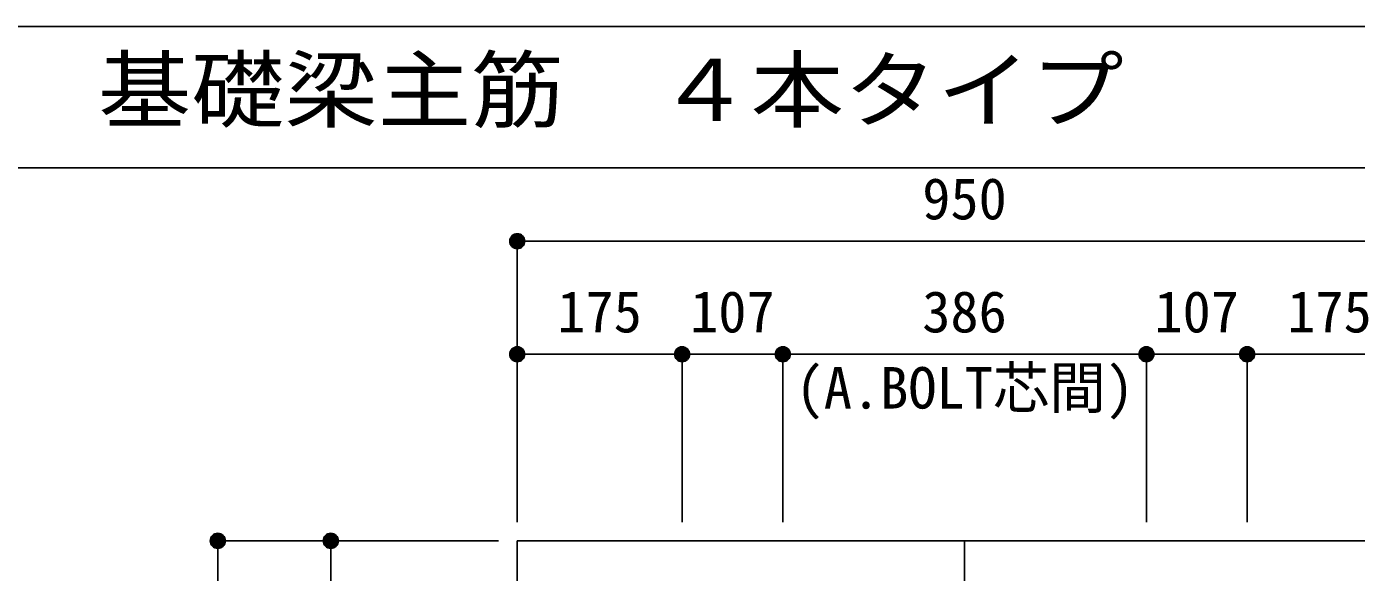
# Model space of a CAD drawing. Units: millimetres at full size, sheet at 1:20. Extents: x -3982 to 3969, y -2797 to 2801.
# Drawn here: x -628 to 784, y 2221 to 2801 of the extents above; entities that cross this region are included whole.
import ezdxf
from ezdxf.enums import TextEntityAlignment as Align

# ---------------------------------------------------------------- set-up
doc = ezdxf.new("R2010")
doc.units = ezdxf.units.MM
doc.header["$LTSCALE"] = 20
doc.header["$PDMODE"] = 32
doc.header["$PDSIZE"] = 10
doc.linetypes.add('CHAIN1', pattern=[8, 5, -1, 1, -1])
for name, color, linetype in [('6-1_躯体線', 2, 'Continuous'), ('6-7_文字', 7, 'Continuous'), ('6-D_寸法', 4, 'Continuous'), ('F-0_枠', 6, 'Continuous')]:
    doc.layers.add(name, color=color, linetype=linetype)
doc.styles.add('ＭＳ ゴシック', font='')
doc.styles.get('ＭＳ ゴシック').set_extended_font_data('MS Gothic')

msp = doc.modelspace()

# ---------------------------------------------------------------- linework, layer by layer
at = {"layer": '6-1_躯体線'}
for p, q in [((-106.71, 2254.95), (-106.71, 1304.95)), ((1243.29, 2254.95), (-106.71, 2254.95))]:
    msp.add_line(p, q, dxfattribs=at)
at = {"layer": '6-D_寸法'}
for p, q in [((-106.71, 2572.98), (-106.71, 2452.98)), ((-106.71, 2572.98), (-106.71, 2452.98)), ((-106.71, 2572.98), (843.29, 2572.98)), ((-106.71, 2452.98), (-106.71, 2274.95)), ((-106.71, 2452.98), (-106.71, 2274.95)), ((-106.71, 2452.98), (-106.71, 2274.95)), ((-106.71, 2452.98), (68.29, 2452.98)), ((-106.71, 2452.98), (-106.71, 2274.95)), ((68.29, 2452.98), (175.29, 2452.98)), ((68.29, 2452.98), (68.29, 2274.95)), ((175.29, 2452.98), (561.29, 2452.98)), ((175.29, 2452.98), (175.29, 2274.95)), ((561.29, 2452.98), (668.29, 2452.98)), ((561.29, 2452.98), (561.29, 2274.95)), ((668.29, 2452.98), (668.29, 2274.95)), ((-424.74, 2254.95), (-304.74, 2254.95)), ((-424.74, 2254.95), (-424.74, 1304.95)), ((-304.74, 2254.95), (-126.71, 2254.95)), ((-304.74, 2254.95), (-126.71, 2254.95)), ((-304.74, 2254.95), (-126.71, 2254.95)), ((-304.74, 2254.95), (-126.71, 2254.95)), ((-304.74, 2254.95), (-126.71, 2254.95)), ((-304.74, 2254.95), (-126.71, 2254.95)), ((-304.74, 2254.95), (-126.71, 2254.95)), ((-304.74, 2254.95), (-126.71, 2254.95)), ((-304.74, 2254.95), (-126.71, 2254.95)), ((-304.74, 2254.95), (-126.71, 2254.95)), ((-304.74, 2254.95), (-126.71, 2254.95)), ((-304.74, 2254.95), (-126.71, 2254.95))]:
    msp.add_line(p, q, dxfattribs=at)
at = {"layer": '6-D_寸法', "linetype": 'CHAIN1'}
msp.add_line((368.29, 2254.95), (368.29, 904.95), dxfattribs=at)
at = {"layer": '6-D_寸法'}
for points in [[(668.29, 2452.98), (843.29, 2452.98), (843.29, 2274.95)], [(-304.74, 1928.95), (-304.74, 2254.95), (-126.71, 2254.95)]]:
    msp.add_lwpolyline(points, dxfattribs=at)
for centre, radius in [((-106.71, 2572.98), 8), ((-106.71, 2572.98), 7.2), ((-106.71, 2572.98), 6.4), ((-106.71, 2572.98), 5.6), ((-106.71, 2572.98), 4.8), ((-106.71, 2572.98), 4), ((-106.71, 2572.98), 3.2), ((-106.71, 2572.98), 2.4), ((-106.71, 2572.98), 1.6), ((-106.71, 2572.98), 0.8), ((-106.71, 2452.98), 8), ((-106.71, 2452.98), 7.2), ((-106.71, 2452.98), 6.4), ((-106.71, 2452.98), 5.6), ((-106.71, 2452.98), 4.8), ((-106.71, 2452.98), 4), ((68.29, 2452.98), 8), ((68.29, 2452.98), 7.2), ((68.29, 2452.98), 6.4), ((68.29, 2452.98), 5.6), ((68.29, 2452.98), 4.8), ((68.29, 2452.98), 4), ((175.29, 2452.98), 8), ((175.29, 2452.98), 7.2), ((175.29, 2452.98), 6.4), ((175.29, 2452.98), 5.6), ((175.29, 2452.98), 4.8), ((175.29, 2452.98), 4), ((561.29, 2452.98), 8), ((561.29, 2452.98), 7.2), ((561.29, 2452.98), 6.4), ((561.29, 2452.98), 5.6), ((561.29, 2452.98), 4.8), ((561.29, 2452.98), 4), ((668.29, 2452.98), 8), ((668.29, 2452.98), 7.2), ((668.29, 2452.98), 6.4), ((668.29, 2452.98), 5.6), ((668.29, 2452.98), 4.8), ((668.29, 2452.98), 4), ((-106.71, 2452.98), 3.2), ((-106.71, 2452.98), 2.4), ((-106.71, 2452.98), 1.6), ((-106.71, 2452.98), 0.8), ((68.29, 2452.98), 3.2), ((68.29, 2452.98), 2.4), ((68.29, 2452.98), 1.6), ((68.29, 2452.98), 0.8), ((175.29, 2452.98), 3.2), ((175.29, 2452.98), 2.4), ((175.29, 2452.98), 1.6), ((175.29, 2452.98), 0.8), ((561.29, 2452.98), 3.2), ((561.29, 2452.98), 2.4), ((561.29, 2452.98), 1.6), ((561.29, 2452.98), 0.8), ((668.29, 2452.98), 3.2), ((668.29, 2452.98), 2.4), ((668.29, 2452.98), 1.6), ((668.29, 2452.98), 0.8), ((-424.74, 2254.95), 8), ((-424.74, 2254.95), 7.2), ((-424.74, 2254.95), 6.4), ((-424.74, 2254.95), 5.6), ((-424.74, 2254.95), 4.8), ((-304.74, 2254.95), 8), ((-304.74, 2254.95), 7.2), ((-304.74, 2254.95), 6.4), ((-304.74, 2254.95), 5.6), ((-304.74, 2254.95), 4.8), ((-424.74, 2254.95), 4), ((-424.74, 2254.95), 3.2), ((-424.74, 2254.95), 2.4), ((-424.74, 2254.95), 1.6), ((-424.74, 2254.95), 0.8), ((-304.74, 2254.95), 4), ((-304.74, 2254.95), 3.2), ((-304.74, 2254.95), 2.4), ((-304.74, 2254.95), 1.6), ((-304.74, 2254.95), 0.8)]:
    msp.add_circle(centre, radius, dxfattribs=at)
at = {"layer": '6-D_寸法', "color": 7}
for p in [(-106.71, 2572.98), (-106.71, 2452.98), (68.29, 2452.98), (175.29, 2452.98), (561.29, 2452.98), (668.29, 2452.98), (-424.74, 2254.95), (-304.74, 2254.95)]:
    msp.add_point(p, dxfattribs=at)
at = {"layer": 'F-0_枠'}
msp.add_line((-3981.92, 2800.77), (3969.4, 2800.77), dxfattribs=at)
at = {"layer": 'F-0_枠', "color": 2}
msp.add_line((-3981.92, 2650.77), (2482.4, 2650.77), dxfattribs=at)

# ---------------------------------------------------------------- texts
at = {"layer": '6-7_文字', "color": 2, "style": 'ＭＳ ゴシック', "width": 1.1}
msp.add_text('\u3000\u3000基礎梁主筋\u3000４本タイプ', height=65.98, dxfattribs=at).set_placement((-749.76, 2680.77), align=Align.BOTTOM_LEFT)
at = {"layer": '6-7_文字', "color": 4, "style": 'ＭＳ ゴシック'}
msp.add_text('(A.BOLT芯間)', height=43.99, dxfattribs=at).set_placement((188.82, 2382.2), align=Align.BOTTOM_LEFT)
at = {"layer": '6-D_寸法', "style": 'ＭＳ ゴシック'}
for s, p in [('950', (323.29, 2582.98)), ('175', (-64.21, 2462.98)), ('107', (76.79, 2462.98)), ('386', (323.29, 2462.98)), ('107', (569.79, 2462.98)), ('175', (710.79, 2462.98))]:
    msp.add_text(s, height=43.99, dxfattribs=at).set_placement(p, align=Align.BOTTOM_LEFT)

doc.saveas('drawing.dxf')
